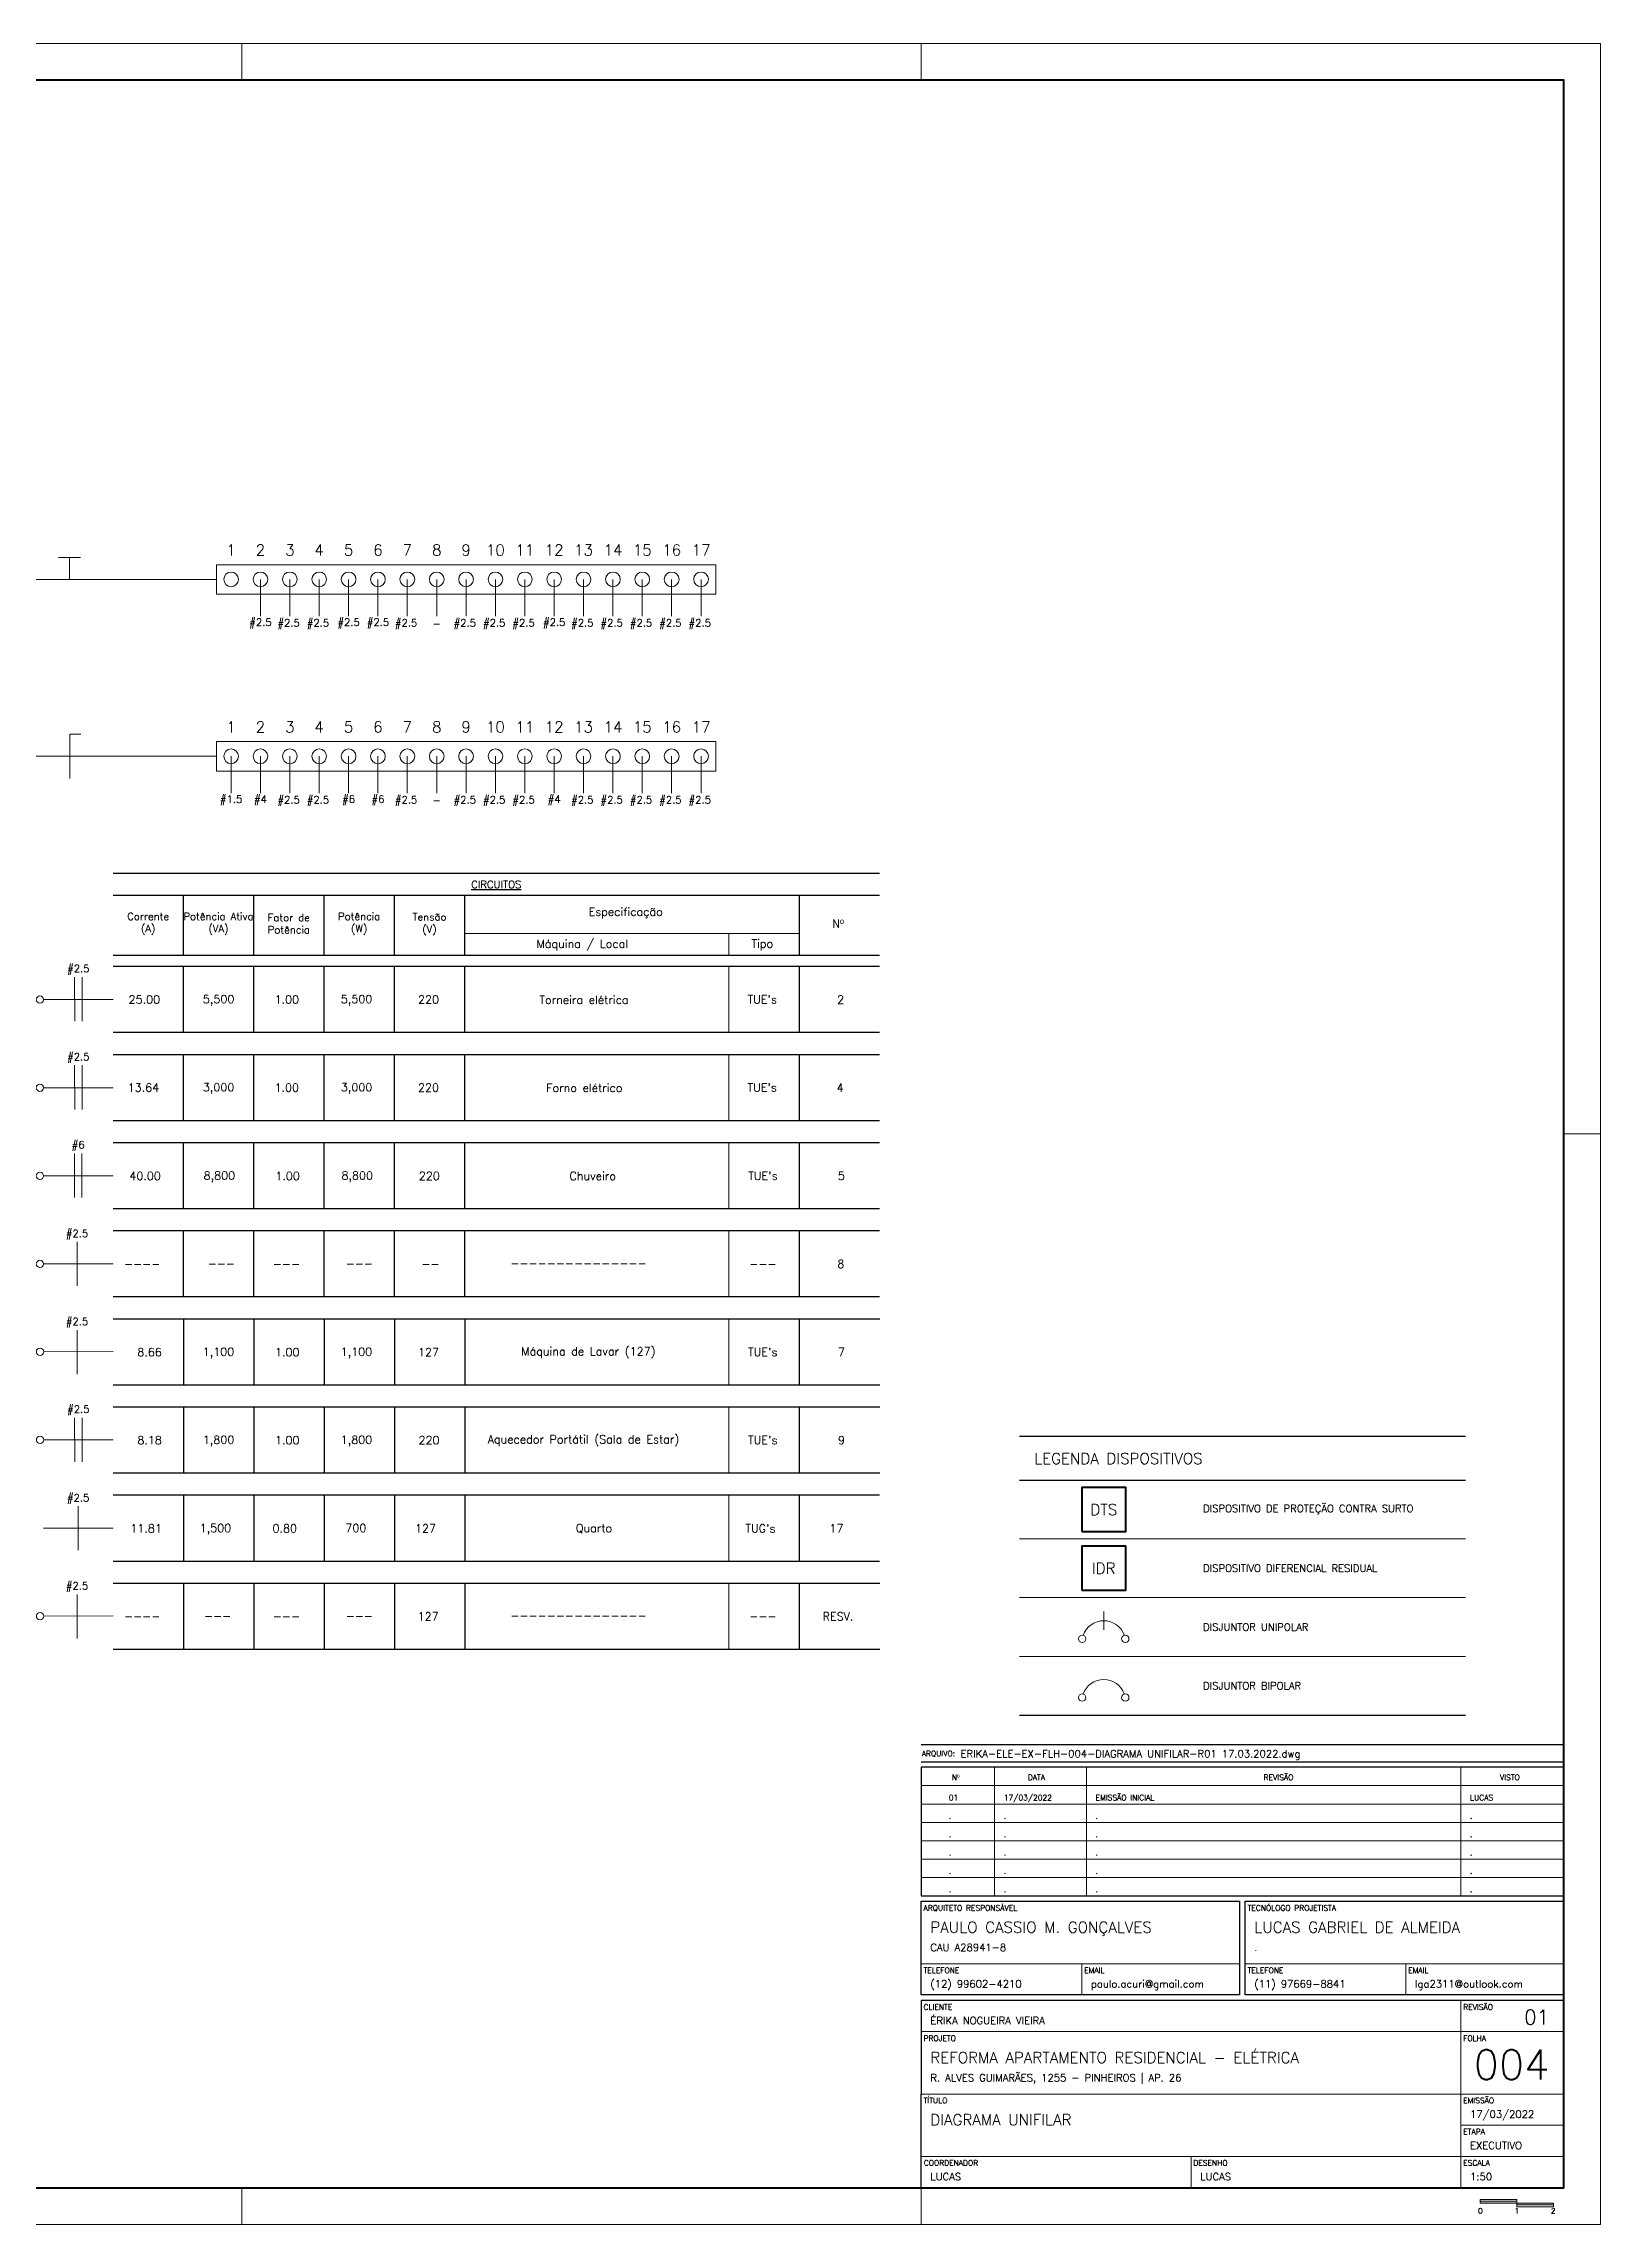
# Model space of a CAD drawing. Extents: x 0 to 175, y -16 to 63.
# Drawn here: x 116.47 to 137.67, y 0 to 29.7 of the extents above; entities that cross this region are included whole.
import ezdxf
from ezdxf.enums import TextEntityAlignment as Align

# ---------------------------------------------------------------- set-up
doc = ezdxf.new("R2010")
doc.units = 0
doc.header["$LTSCALE"] = 0.5
doc.header["$MEASUREMENT"] = 0
for name, color, linetype in [('CARIMBO', 7, 'CONTINUOUS'), ('LOGO', 7, 'CONTINUOUS'), ('MARGEM', 1, 'CONTINUOUS')]:
    doc.layers.add(name, color=color, linetype=linetype)
for name, color, linetype, lineweight in [('COT01', 1, 'CONTINUOUS', 9), ('ELE03 - FASE', 242, 'CONTINUOUS', 20), ('ELE03 - NEUTRO', 141, 'CONTINUOUS', 20), ('ELE03 - TERRA', 112, 'CONTINUOUS', 20), ('TXT01', 7, 'CONTINUOUS', 9), ('TXT02', 2, 'CONTINUOUS', 20), ('TXT05', 4, 'CONTINUOUS', 30), ('TXT07', 6, 'CONTINUOUS', 50)]:
    doc.layers.add(name, color=color, linetype=linetype, lineweight=lineweight)
doc.styles.add('ROMANS', font='romans.shx')
doc.styles.add('SANSSERIF', font='sanss___.ttf')
doc.styles.add('SIMPLEX', font='SIMPLEX')
doc.styles.get("Standard").update_dxf_attribs({"font": 'romans.shx'})

# ---------------------------------------------------------------- blocks, each defined once
blk = doc.blocks.new('CARIMBO-1')
at = {"layer": 'TXT01', "lineweight": 9}
for p, q in [((-6.5, 5.725), (-6.5, 3.975)), ((-1.4, 3.975), (-1.4, 5.725)), ((-8.75, 5.225), (0, 5.225)), ((-8.75, 4.975), (0, 4.975)), ((-8.75, 4.725), (0, 4.725)), ((-8.75, 4.475), (0, 4.475)), ((-8.75, 4.225), (0, 4.225)), ((-8.75, 3.05), (-4.413, 3.05)), ((-4.338, 3.05), (0, 3.05)), ((-1.4, 2.55), (-1.4, 1.275)), ((-8.75, 2.125), (0, 2.125)), ((-1.4, 1.275), (-1.4, 0)), ((-1.4, 0.85), (0, 0.85)), ((-8.75, 0.425), (0, 0.425)), ((-5.075, 0.425), (-5.075, 0))]:
    blk.add_line(p, q, dxfattribs=at)
for points in [[(-6.563, 3.05), (-6.563, 2.625)], [(-2.15, 3.05), (-2.15, 2.625)], [(-8.75, 1.275), (0, 1.275)]]:
    blk.add_lwpolyline(points, dxfattribs=at)
at = {"layer": 'TXT02', "lineweight": 9}
for p, q in [((-7.75, 5.725), (-7.75, 3.975)), ((-8.75, 5.475), (0, 5.475))]:
    blk.add_line(p, q, dxfattribs=at)
at = {"layer": 'TXT05', "color": 4}
blk.add_line((-8.75, 6.035), (0, 6.035), dxfattribs=at)
for points in [[(-8.75, 5.8), (0, 5.8)], [(0, 1.275), (0, 2.55), (-8.75, 2.55), (-8.75, 1.275)], [(0, 1.275), (0, 0), (-8.75, 0), (-8.75, 1.275)]]:
    blk.add_lwpolyline(points, dxfattribs=at)
for points in [[(-8.75, 3.975), (0, 3.975), (0, 5.725), (-8.75, 5.725)], [(-8.75, 3.9), (-4.413, 3.9), (-4.413, 2.625), (-8.75, 2.625)], [(-4.338, 3.9), (0, 3.9), (0, 2.625), (-4.338, 2.625)]]:
    blk.add_lwpolyline(points, close=True, dxfattribs=at)
at = {"layer": 'LOGO', "color": 2, "lineweight": 20, "style": 'SANSSERIF'}
blk.add_text('.', height=0.1, dxfattribs=at).set_placement((-4.213, 3.222))
at = {"layer": 'LOGO', "color": 4, "lineweight": 30, "style": 'ROMANS', "flags": 8}
blk.add_attdef('NOME_CLIENTE', (-8.625, 2.225), '', height=0.1, dxfattribs=at)
at = {"layer": 'TXT02', "color": 2, "lineweight": 20, "style": 'ROMANS'}
for s, p in [('ARQUIVO:', (-8.742, 5.875)), ('REVISÃO', (-4.086, 5.55)), ('Nº', (-8.333, 5.55)), ('DATA', (-7.297, 5.55)), ('VISTO', (-0.868, 5.55)), ('REVISÃO', (-1.368, 2.422)), ('FOLHA', (-1.368, 1.997)), ('TÍTULO', (-8.718, 1.15)), ('EMISSÃO', (-1.368, 1.15)), ('ETAPA', (-1.368, 0.725)), ('COORDENADOR', (-8.714, 0.3)), ('DESENHO', (-5.043, 0.3)), ('ESCALA', (-1.368, 0.3))]:
    blk.add_text(s, height=0.075, dxfattribs=at).set_placement(p)
at = {"layer": 'TXT02', "style": 'ROMANS'}
for s, height, p in [('CAU A28941-8 ', 0.1, (-8.625, 3.222)), ('TELEFONE', 0.075, (-8.718, 2.922)), ('EMAIL', 0.075, (-6.53, 2.922)), ('TELEFONE', 0.075, (-4.305, 2.922)), ('EMAIL', 0.075, (-2.118, 2.922)), ('(12) 99602-4210 ', 0.1, (-8.625, 2.725)), ('paulo.acuri@gmail.com ', 0.1, (-6.438, 2.725)), ('(11) 97669-8841 ', 0.1, (-4.213, 2.725)), ('lga2311@outlook.com ', 0.1, (-2.025, 2.725)), ('CLIENTE', 0.075, (-8.718, 2.422)), ('PROJETO', 0.075, (-8.718, 1.997))]:
    blk.add_text(s, height=height, dxfattribs=at).set_placement(p)
at = {"layer": 'TXT02', "color": 2, "lineweight": 20, "style": 'ROMANS', "flags": 8}
for tag, p, height in [('ARQUIVO', (-8.213, 5.86), 0.1), ('R11', (-8.375, 5.275), 0.075), ('R12', (-7.625, 5.275), 0.075), ('R13', (-6.375, 5.275), 0.075), ('R14', (-1.275, 5.275), 0.075), ('R21', (-8.375, 5.025), 0.075), ('R22', (-7.625, 5.025), 0.075), ('R23', (-6.375, 5.025), 0.075), ('R24', (-1.275, 5.025), 0.075), ('R31', (-8.375, 4.775), 0.075), ('R32', (-7.625, 4.775), 0.075), ('R33', (-6.375, 4.775), 0.075), ('R34', (-1.275, 4.775), 0.075), ('R41', (-8.375, 4.525), 0.075), ('R42', (-7.625, 4.525), 0.075), ('R43', (-6.375, 4.525), 0.075), ('R44', (-1.275, 4.525), 0.075), ('R51', (-8.375, 4.275), 0.075), ('R52', (-7.625, 4.275), 0.075), ('R53', (-6.375, 4.275), 0.075), ('R54', (-1.275, 4.275), 0.075), ('R61', (-8.375, 4.025), 0.075), ('R62', (-7.625, 4.025), 0.075), ('R63', (-6.375, 4.025), 0.075), ('R64', (-1.275, 4.025), 0.075), ('DATA', (-1.275, 0.95), 0.1), ('ETAPA', (-1.275, 0.525), 0.1), ('COORDENADOR', (-8.625, 0.1), 0.1), ('DESENHISTA', (-4.95, 0.1), 0.1), ('ESCALA', (-1.275, 0.1), 0.1)]:
    blk.add_attdef(tag, p, '', height=height, dxfattribs=at)
at = {"layer": 'TXT02', "style": 'ROMANS', "flags": 8}
blk.add_attdef('ENDEREÇO', (-8.625, 1.447), '', height=0.1, dxfattribs=at)
at = {"layer": 'TXT05', "color": 4, "style": 'ROMANS'}
for s, p in [('ARQUITETO RESPONSÁVEL', (-8.718, 3.772)), ('TECNÓLOGO PROJETISTA', (-4.305, 3.772))]:
    blk.add_text(s, height=0.075, dxfattribs=at).set_placement(p)
at = {"layer": 'TXT05', "color": 4, "style": 'ROMANS', "flags": 8}
blk.add_attdef('REV', text='', height=0.2, dxfattribs=at).set_placement((-0.196, 2.222), align=Align.RIGHT)
at = {"layer": 'TXT05', "style": 'ROMANS', "flags": 8}
blk.add_attdef('NOME_PROJETO', (-8.625, 1.697), '', height=0.15, dxfattribs=at)
at = {"layer": 'TXT07', "style": 'ROMANS'}
for s, p in [('PAULO CASSIO M. GONÇALVES', (-8.625, 3.472)), ('LUCAS GABRIEL DE ALMEIDA', (-4.213, 3.472))]:
    blk.add_text(s, height=0.15, dxfattribs=at).set_placement(p)
at = {"layer": 'TXT07', "style": 'ROMANS', "flags": 8}
blk.add_attdef('Nº', text='', height=0.4, dxfattribs=at).set_placement((-0.196, 1.475), align=Align.RIGHT)
for tag, p in [('TÍTULO_LINHA_1', (-8.625, 0.85)), ('TÍTULO_LINHA_2', (-8.625, 0.6))]:
    blk.add_attdef(tag, p, '', height=0.15, dxfattribs=at)
blk = doc.blocks.new('*U289')
at = {"layer": 'ELE03 - TERRA'}
blk.add_lwpolyline([(0, 0), (0, -0.5)], dxfattribs=at)
at = {"layer": 'TXT02'}
blk.add_circle((0, 0), 0.1, dxfattribs=at)
blk = doc.blocks.new('*U290')
at = {"layer": 'TXT01', "color": 0, "linetype": 'ByBlock', "lineweight": -2}
for p in [(0, 0), (0.4, 0), (0.8, 0), (1.2, 0), (1.6, 0), (2, 0), (2.4, 0), (2.8, 0), (3.2, 0), (3.6, 0), (4, 0), (4.4, 0), (4.8, 0), (5.2, 0), (5.6, 0), (6, 0)]:
    blk.add_blockref('*U289', p, dxfattribs=at)
blk = doc.blocks.new('Fio-TERRA')
at = {"layer": 'ELE03 - TERRA'}
for p, q in [((-0.1, 0.2), (0.1, 0.2)), ((0, 0), (0, 0.2))]:
    blk.add_line(p, q, dxfattribs=at)
blk = doc.blocks.new('*U291')
at = {"layer": 'ELE03 - NEUTRO'}
blk.add_lwpolyline([(0, 0), (0, -0.5)], dxfattribs=at)
at = {"layer": 'TXT02'}
blk.add_circle((0, 0), 0.1, dxfattribs=at)
blk = doc.blocks.new('*U292')
at = {"layer": 'TXT01', "color": 0, "linetype": 'ByBlock', "lineweight": -2}
for p in [(0, 0), (0.4, 0), (0.8, 0), (1.2, 0), (1.6, 0), (2, 0), (2.4, 0), (2.8, 0), (3.2, 0), (3.6, 0), (4, 0), (4.4, 0), (4.8, 0), (5.2, 0), (5.6, 0), (6, 0), (6.4, 0)]:
    blk.add_blockref('*U291', p, dxfattribs=at)
blk = doc.blocks.new('Fio-NEUTRO')
at = {"layer": 'ELE03 - NEUTRO'}
for p, q in [((0, 0.2), (0.1, 0.2)), ((0, -0.2), (0, 0.2))]:
    blk.add_line(p, q, dxfattribs=at)
blk = doc.blocks.new('Fio-FASE')
at = {"layer": 'ELE03 - FASE'}
blk.add_line((0, -0.2), (0, 0.2), dxfattribs=at)
blk = doc.blocks.new('MAR-A1')
at = {"layer": 'LOGO', "lineweight": 20}
h = blk.add_hatch(color=2, dxfattribs=at)
h.paths.add_polyline_path([(-1.273, -0.419), (-1.273, -0.369), (-2.273, -0.369), (-2.273, -0.419)])
h.paths.add_polyline_path([(-0.273, -0.469), (-0.273, -0.419), (-1.273, -0.419), (-1.273, -0.469)])
at = {"layer": 'LOGO', "color": 2, "lineweight": 20}
for p, q in [((-1.273, -0.319), (-2.273, -0.319)), ((-2.273, -0.319), (-2.273, -0.419)), ((-2.273, -0.369), (-1.273, -0.369)), ((-2.273, -0.419), (-1.273, -0.419)), ((-1.273, -0.419), (-1.273, -0.319)), ((-0.273, -0.419), (-1.273, -0.419)), ((-1.273, -0.419), (-1.273, -0.519)), ((-1.273, -0.469), (-0.273, -0.469)), ((-1.273, -0.519), (-0.273, -0.519)), ((-0.273, -0.519), (-0.273, -0.419))]:
    blk.add_line(p, q, dxfattribs=at)
at = {"layer": 'MARGEM', "color": 2, "lineweight": 20}
for p, q in [((-62.1, 58.4), (-62.1, 57.4)), ((-49.05, 58.4), (-49.05, 57.4)), ((-36, 58.4), (-36, 57.4)), ((-17.5, 58.4), (-17.5, 57.4)), ((-80.6, 28.7), (-83.1, 28.7)), ((1, 28.7), (0, 28.7)), ((-62.1, 0), (-62.1, -1)), ((-49.05, 0), (-49.05, -1)), ((-36, 0), (-36, -1)), ((-17.5, 0), (-17.5, -1)), ((-80.6, 0), (-83.1, 0))]:
    blk.add_line(p, q, dxfattribs=at)
blk.add_lwpolyline([(-83.1, 58.4), (-83.1, -1), (1, -1), (1, 58.4)], close=True, dxfattribs=at)
at = {"layer": 'MARGEM', "color": 6, "lineweight": 50}
blk.add_lwpolyline([(-80.6, 0), (0, 0), (0, 57.4), (-80.6, 57.4)], close=True, dxfattribs=at)
at = {"layer": 'LOGO', "color": 2, "lineweight": 20, "style": 'ROMANS'}
for s, height, p in [('A1-841x594', 0.225, (-82.944, 0.108)), ('0', 0.15, (-2.333, -0.706)), ('1', 0.15, (-1.339, -0.706)), ('2', 0.15, (-0.35, -0.706))]:
    blk.add_text(s, height=height, dxfattribs=at).set_placement(p)

msp = doc.modelspace()

# ---------------------------------------------------------------- linework, layer by layer
at = {"layer": 'TXT01'}
for p, q in [((114.8218, 22.4028), (118.8218, 22.4028)), ((114.8316, 19.9937), (118.8218, 19.9937)), ((125.7985, 17.5802), (125.7985, 17.2802)), ((125.7985, 17.1302), (125.7985, 16.2302)), ((117.4135, 16.6802), (116.4684, 16.6802)), ((125.7985, 15.9302), (125.7985, 15.0302)), ((117.4135, 15.4802), (116.4684, 15.4802)), ((125.7985, 14.7302), (125.7985, 13.8302)), ((117.4135, 14.2802), (116.4684, 14.2802)), ((125.7985, 13.5302), (125.7985, 12.6302)), ((117.4135, 13.0802), (116.4684, 13.0802)), ((125.8005, 12.3302), (125.8005, 11.4302)), ((117.4146, 11.8869), (116.4695, 11.8844)), ((125.8005, 11.1302), (125.8005, 10.2302)), ((117.4146, 10.6869), (116.4695, 10.6844)), ((125.7996, 9.9301), (125.7996, 9.0301)), ((117.4146, 9.4801), (116.4664, 9.4801)), ((129.7585, 9.3355), (135.8316, 9.3355)), ((125.8005, 8.7302), (125.8005, 7.8302)), ((129.7585, 8.5355), (135.8316, 8.5355)), ((117.4146, 8.2869), (116.4695, 8.2844)), ((129.7585, 7.7355), (135.8316, 7.7355))]:
    msp.add_line(p, q, dxfattribs=at)
at = {"layer": 'TXT02', "lineweight": 15}
msp.add_line((126.7562, 17.5802), (122.2024, 17.5802), dxfattribs=at)
at = {"layer": 'TXT02'}
msp.add_line((130.9066, 8.3464), (130.9066, 8.0964), dxfattribs=at)
for points in [[(118.8218, 22.6028), (125.6218, 22.6028), (125.6218, 22.2028), (118.8218, 22.2028)], [(118.8218, 20.1937), (125.6218, 20.1937), (125.6218, 19.7937), (118.8218, 19.7937)]]:
    msp.add_lwpolyline(points, close=True, dxfattribs=at)
for centre, radius in [((119.0218, 22.4028), 0.1), ((116.4184, 16.6802), 0.05), ((116.4184, 15.4802), 0.05), ((116.4184, 14.2802), 0.05), ((116.4184, 13.0802), 0.05), ((116.4195, 11.8843), 0.05), ((116.4195, 10.6843), 0.05), ((116.4195, 8.2843), 0.05), ((130.6133, 7.9745), 0.05), ((131.2001, 7.9745), 0.05), ((130.6133, 7.1745), 0.05), ((131.2001, 7.1745), 0.05)]:
    msp.add_circle(centre, radius, dxfattribs=at)
for centre in [(130.9066, 7.9238), (130.9066, 7.1238)]:
    msp.add_arc(centre, 0.2976, 19.43764, 160.54926, dxfattribs=at)
at = {"layer": 'TXT05'}
for p, q in [((127.8529, 18.3983), (117.4135, 18.3983)), ((127.8529, 18.0983), (117.4135, 18.0983)), ((118.3712, 18.0983), (118.3712, 17.2802)), ((118.3712, 18.0983), (118.3712, 17.2802)), ((119.329, 18.0983), (119.329, 17.2802)), ((120.2868, 18.0983), (120.2868, 17.2802)), ((121.2446, 18.0983), (121.2446, 17.2802)), ((122.2024, 18.0983), (122.2024, 17.2802)), ((126.7562, 18.0983), (126.7562, 17.2802)), ((127.8529, 17.2802), (117.4135, 17.2802)), ((127.8529, 17.1302), (117.4135, 17.1302)), ((118.3712, 17.1302), (118.3712, 16.2302)), ((118.3712, 17.1302), (118.3712, 16.2302)), ((119.329, 17.1302), (119.329, 16.2302)), ((120.2868, 17.1302), (120.2868, 16.2302)), ((121.2446, 17.1302), (121.2446, 16.2302)), ((122.2024, 17.1302), (122.2024, 16.2302)), ((126.7562, 17.1302), (126.7562, 16.2302)), ((127.8529, 16.2302), (117.4135, 16.2302)), ((127.8529, 15.9302), (117.4135, 15.9302)), ((118.3712, 15.9302), (118.3712, 15.0302)), ((118.3712, 15.9302), (118.3712, 15.0302)), ((119.329, 15.9302), (119.329, 15.0302)), ((120.2868, 15.9302), (120.2868, 15.0302)), ((121.2446, 15.9302), (121.2446, 15.0302)), ((122.2024, 15.9302), (122.2024, 15.0302)), ((126.7562, 15.9302), (126.7562, 15.0302)), ((127.8529, 15.0302), (117.4135, 15.0302)), ((127.8529, 14.7302), (117.4135, 14.7302)), ((118.3712, 14.7302), (118.3712, 13.8302)), ((118.3712, 14.7302), (118.3712, 13.8302)), ((119.329, 14.7302), (119.329, 13.8302)), ((120.2868, 14.7302), (120.2868, 13.8302)), ((121.2446, 14.7302), (121.2446, 13.8302)), ((122.2024, 14.7302), (122.2024, 13.8302)), ((126.7562, 14.7302), (126.7562, 13.8302)), ((127.8529, 13.8302), (117.4135, 13.8302)), ((127.8529, 13.5302), (117.4135, 13.5302)), ((118.3712, 13.5302), (118.3712, 12.6302)), ((118.3712, 13.5302), (118.3712, 12.6302)), ((119.329, 13.5302), (119.329, 12.6302)), ((120.2868, 13.5302), (120.2868, 12.6302)), ((121.2446, 13.5302), (121.2446, 12.6302)), ((122.2024, 13.5302), (122.2024, 12.6302)), ((126.7562, 13.5302), (126.7562, 12.6302)), ((127.8529, 12.6302), (117.4135, 12.6302)), ((127.8549, 12.3302), (117.4155, 12.3302)), ((118.3732, 12.3302), (118.3732, 11.4302)), ((118.3732, 12.3302), (118.3732, 11.4302)), ((119.331, 12.3302), (119.331, 11.4302)), ((120.2888, 12.3302), (120.2888, 11.4302)), ((121.2466, 12.3302), (121.2466, 11.4302)), ((122.2044, 12.3302), (122.2044, 11.4302)), ((126.7582, 12.3302), (126.7582, 11.4302)), ((127.8549, 11.4302), (117.4155, 11.4302)), ((127.8549, 11.1302), (117.4155, 11.1302)), ((118.3732, 11.1302), (118.3732, 10.2302)), ((118.3732, 11.1302), (118.3732, 10.2302)), ((119.331, 11.1302), (119.331, 10.2302)), ((120.2888, 11.1302), (120.2888, 10.2302)), ((121.2466, 11.1302), (121.2466, 10.2302)), ((122.2044, 11.1302), (122.2044, 10.2302)), ((126.7582, 11.1302), (126.7582, 10.2302)), ((129.7585, 10.7326), (135.8316, 10.7326)), ((127.8549, 10.2302), (117.4155, 10.2302)), ((129.7585, 10.1355), (135.8316, 10.1355)), ((127.854, 9.9301), (117.4146, 9.9301)), ((118.3724, 9.9301), (118.3724, 9.0301)), ((118.3724, 9.9301), (118.3724, 9.0301)), ((119.3301, 9.9301), (119.3301, 9.0301)), ((120.2879, 9.9301), (120.2879, 9.0301)), ((121.2457, 9.9301), (121.2457, 9.0301)), ((122.2035, 9.9301), (122.2035, 9.0301)), ((126.7574, 9.9301), (126.7574, 9.0301)), ((127.854, 9.0301), (117.4146, 9.0301)), ((127.8549, 8.7302), (117.4155, 8.7302)), ((118.3732, 8.7302), (118.3732, 7.8302)), ((118.3732, 8.7302), (118.3732, 7.8302)), ((119.331, 8.7302), (119.331, 7.8302)), ((120.2888, 8.7302), (120.2888, 7.8302)), ((121.2466, 8.7302), (121.2466, 7.8302)), ((122.2044, 8.7302), (122.2044, 7.8302)), ((126.7582, 8.7302), (126.7582, 7.8302)), ((127.8549, 7.8302), (117.4155, 7.8302)), ((129.7585, 6.9355), (135.8316, 6.9355))]:
    msp.add_line(p, q, dxfattribs=at)
at = {"layer": 'TXT07'}
for points in [[(130.6067, 9.4355), (131.2067, 9.4355), (131.2067, 10.0355), (130.6067, 10.0355)], [(130.6067, 8.6355), (131.2067, 8.6355), (131.2067, 9.2355), (130.6067, 9.2355)]]:
    msp.add_lwpolyline(points, close=True, dxfattribs=at)

# ---------------------------------------------------------------- block references
at = {"layer": 'CARIMBO'}
ref = msp.add_blockref('CARIMBO-1', (137.1701, 0.5), dxfattribs=at)
ref.add_attrib('DESENHISTA', 'LUCAS', (132.2201, 0.6), dxfattribs={"layer": 'TXT02', "color": 2, "lineweight": 20, "height": 0.1, "style": 'ROMANS'})
ref.add_attrib('ESCALA', '1:50', (135.8951, 0.6), dxfattribs={"layer": 'TXT02', "color": 2, "lineweight": 20, "height": 0.1, "style": 'ROMANS'})
ref.add_attrib('TÍTULO_LINHA_1', 'DIAGRAMA UNIFILAR', (128.5451, 1.35), dxfattribs={"layer": 'TXT07', "height": 0.15, "style": 'ROMANS'})
ref.add_attrib('REV', '01', dxfattribs={"layer": 'TXT05', "color": 4, "height": 0.2, "style": 'ROMANS'}).set_placement((136.9745, 2.722), align=Align.RIGHT)
ref.add_attrib('DATA', '17/03/2022', (135.8951, 1.45), dxfattribs={"layer": 'TXT02', "color": 2, "lineweight": 20, "height": 0.1, "style": 'ROMANS'})
ref.add_attrib('ETAPA', 'EXECUTIVO', (135.8951, 1.025), dxfattribs={"layer": 'TXT02', "color": 2, "lineweight": 20, "height": 0.1, "style": 'ROMANS'})
ref.add_attrib('Nº', '004', dxfattribs={"layer": 'TXT07', "height": 0.4, "style": 'ROMANS'}).set_placement((136.9745, 1.975), align=Align.RIGHT)
ref.add_attrib('ARQUIVO', 'ERIKA-ELE-EX-FLH-004-DIAGRAMA UNIFILAR-R01 17.03.2022.dwg', (128.9567, 6.3604), dxfattribs={"layer": 'TXT02', "color": 2, "lineweight": 20, "height": 0.1, "style": 'ROMANS'})
ref.add_attrib('R11', '01', (128.7951, 5.775), dxfattribs={"layer": 'TXT02', "color": 2, "lineweight": 20, "height": 0.075, "style": 'ROMANS'})
ref.add_attrib('R21', '.', (128.7951, 5.525), dxfattribs={"layer": 'TXT02', "color": 2, "lineweight": 20, "height": 0.075, "style": 'ROMANS'})
ref.add_attrib('R13', 'EMISSÃO INICIAL', (130.7951, 5.775), dxfattribs={"layer": 'TXT02', "color": 2, "lineweight": 20, "height": 0.075, "style": 'ROMANS'})
ref.add_attrib('R12', '17/03/2022', (129.5451, 5.775), dxfattribs={"layer": 'TXT02', "color": 2, "lineweight": 20, "height": 0.075, "style": 'ROMANS'})
ref.add_attrib('R22', '.', (129.5451, 5.525), dxfattribs={"layer": 'TXT02', "color": 2, "lineweight": 20, "height": 0.075, "style": 'ROMANS'})
ref.add_attrib('R23', '.', (130.7951, 5.525), dxfattribs={"layer": 'TXT02', "color": 2, "lineweight": 20, "height": 0.075, "style": 'ROMANS'})
ref.add_attrib('R31', '.', (128.7951, 5.275), dxfattribs={"layer": 'TXT02', "color": 2, "lineweight": 20, "height": 0.075, "style": 'ROMANS'})
ref.add_attrib('R41', '.', (128.7951, 5.025), dxfattribs={"layer": 'TXT02', "color": 2, "lineweight": 20, "height": 0.075, "style": 'ROMANS'})
ref.add_attrib('R51', '.', (128.7951, 4.775), dxfattribs={"layer": 'TXT02', "color": 2, "lineweight": 20, "height": 0.075, "style": 'ROMANS'})
ref.add_attrib('R32', '.', (129.5451, 5.275), dxfattribs={"layer": 'TXT02', "color": 2, "lineweight": 20, "height": 0.075, "style": 'ROMANS'})
ref.add_attrib('R33', '.', (130.7951, 5.275), dxfattribs={"layer": 'TXT02', "color": 2, "lineweight": 20, "height": 0.075, "style": 'ROMANS'})
ref.add_attrib('R42', '.', (129.5451, 5.025), dxfattribs={"layer": 'TXT02', "color": 2, "lineweight": 20, "height": 0.075, "style": 'ROMANS'})
ref.add_attrib('R43', '.', (130.7951, 5.025), dxfattribs={"layer": 'TXT02', "color": 2, "lineweight": 20, "height": 0.075, "style": 'ROMANS'})
ref.add_attrib('R52', '.', (129.5451, 4.775), dxfattribs={"layer": 'TXT02', "color": 2, "lineweight": 20, "height": 0.075, "style": 'ROMANS'})
ref.add_attrib('R53', '.', (130.7951, 4.775), dxfattribs={"layer": 'TXT02', "color": 2, "lineweight": 20, "height": 0.075, "style": 'ROMANS'})
ref.add_attrib('R14', 'LUCAS', (135.8951, 5.775), dxfattribs={"layer": 'TXT02', "color": 2, "lineweight": 20, "height": 0.075, "style": 'ROMANS'})
ref.add_attrib('R24', '.', (135.8951, 5.525), dxfattribs={"layer": 'TXT02', "color": 2, "lineweight": 20, "height": 0.075, "style": 'ROMANS'})
ref.add_attrib('R34', '.', (135.8951, 5.275), dxfattribs={"layer": 'TXT02', "color": 2, "lineweight": 20, "height": 0.075, "style": 'ROMANS'})
ref.add_attrib('R44', '.', (135.8951, 5.025), dxfattribs={"layer": 'TXT02', "color": 2, "lineweight": 20, "height": 0.075, "style": 'ROMANS'})
ref.add_attrib('R54', '.', (135.8951, 4.775), dxfattribs={"layer": 'TXT02', "color": 2, "lineweight": 20, "height": 0.075, "style": 'ROMANS'})
ref.add_attrib('COORDENADOR', 'LUCAS', (128.5451, 0.6), dxfattribs={"layer": 'TXT02', "color": 2, "lineweight": 20, "height": 0.1, "style": 'ROMANS'})
ref.add_attrib('NOME_CLIENTE', 'ÉRIKA NOGUEIRA VIEIRA', (128.5451, 2.725), dxfattribs={"layer": 'LOGO', "color": 4, "lineweight": 30, "height": 0.1, "style": 'ROMANS'})
ref.add_attrib('NOME_PROJETO', 'REFORMA APARTAMENTO RESIDENCIAL - ELÉTRICA', (128.5451, 2.197), dxfattribs={"layer": 'TXT05', "height": 0.15, "style": 'ROMANS'})
ref.add_attrib('ENDEREÇO', 'R. ALVES GUIMARÃES, 1255 - PINHEIROS | AP. 26', (128.5451, 1.947), dxfattribs={"layer": 'TXT02', "height": 0.1, "style": 'ROMANS'})
ref.add_attrib('R61', '.', (128.7951, 4.525), dxfattribs={"layer": 'TXT02', "color": 2, "lineweight": 20, "height": 0.075, "style": 'ROMANS'})
ref.add_attrib('R62', '.', (129.5451, 4.525), dxfattribs={"layer": 'TXT02', "color": 2, "lineweight": 20, "height": 0.075, "style": 'ROMANS'})
ref.add_attrib('R63', '.', (130.7951, 4.525), dxfattribs={"layer": 'TXT02', "color": 2, "lineweight": 20, "height": 0.075, "style": 'ROMANS'})
ref.add_attrib('R64', '.', (135.8951, 4.525), dxfattribs={"layer": 'TXT02', "color": 2, "lineweight": 20, "height": 0.075, "style": 'ROMANS'})
at = {"layer": 'COT01', "xscale": 0.5, "yscale": 0.5, "zscale": 0.5}
msp.add_blockref('MAR-A1', (137.1701, 0.5), dxfattribs=at)
at = {"layer": 'ELE03 - FASE', "xscale": -1.5, "yscale": 1.5, "zscale": 1.5, "rotation": 0.148393958117099}
for p in [(116.892, 16.6855), (116.992, 16.6858), (116.892, 15.4855), (116.992, 15.4858), (116.89, 14.2855), (116.99, 14.2858), (116.892, 10.6855), (116.992, 10.6858)]:
    msp.add_blockref('Fio-FASE', p, dxfattribs=at)
at = {"layer": 'ELE03 - FASE', "xscale": -1.5, "yscale": 1.5, "zscale": 1.5}
for p in [(116.9234, 13.0802), (116.9234, 11.8802), (116.9389, 9.4801), (116.9234, 8.2802)]:
    msp.add_blockref('Fio-FASE', p, dxfattribs=at)
at = {"layer": 'ELE03 - NEUTRO', "xscale": 1.5, "yscale": 1.5, "zscale": 1.5}
msp.add_blockref('Fio-NEUTRO', (116.8267, 19.9937), dxfattribs=at)
at = {"layer": 'ELE03 - TERRA', "xscale": 1.5, "yscale": 1.5, "zscale": 1.5}
msp.add_blockref('Fio-TERRA', (116.8218, 22.4028), dxfattribs=at)
at = {"layer": 'TXT01'}
for name, p in [('*U290', (119.4218, 22.4028)), ('*U292', (119.0218, 19.9937))]:
    msp.add_blockref(name, p, dxfattribs=at)

# ---------------------------------------------------------------- texts
at = {"layer": 'TXT02', "style": 'ROMANS'}
for p in [(119.6527, 21.7599), (120.0527, 21.7599), (121.2527, 21.7599), (122.0527, 21.7599), (122.4527, 21.7599), (122.8527, 21.7599), (123.6527, 21.7599), (124.0527, 21.7599), (124.4527, 21.7599), (124.8527, 21.7599), (125.2527, 21.7599), (119.6527, 19.3508), (120.0527, 19.3508), (121.2527, 19.3508), (122.0527, 19.3508), (122.4527, 19.3508), (122.8527, 19.3508), (123.6527, 19.3508), (124.0527, 19.3508), (124.4527, 19.3508), (124.8527, 19.3508), (125.2527, 19.3508)]:
    msp.add_text('#2.5', height=0.1, dxfattribs=at).set_placement(p)
at = {"layer": 'TXT02'}
for s, height, p in [('Especificação', 0.111111, (123.8914, 17.8213)), ('Máquina / Local', 0.111111, (123.1809, 17.3848)), ('Tipo', 0.11111, (126.1091, 17.3872)), ('25.00', 0.11111, (117.6258, 16.626)), ('5,500', 0.11111, (118.6379, 16.6311)), ('1.00', 0.11111, (119.6139, 16.626)), ('5,500', 0.11111, (120.5167, 16.6311)), ('220', 0.11111, (121.5681, 16.626)), ('Torneira elétrica', 0.111111, (123.2207, 16.6223)), ("TUE's", 0.11111, (126.0553, 16.6274)), ('13.64', 0.11111, (117.6133, 15.426)), ('3,000', 0.11111, (118.6371, 15.4311)), ('1.00', 0.11111, (119.6134, 15.426)), ('3,000', 0.11111, (120.5159, 15.4311)), ('220', 0.11111, (121.5677, 15.426)), ('Forno elétrico', 0.111111, (123.3137, 15.4223)), ("TUE's", 0.11111, (126.0549, 15.4274)), ('40.00', 0.11111, (117.6354, 14.2232)), ('8,800', 0.11111, (118.6473, 14.2283)), ('1.00', 0.11111, (119.6238, 14.2232)), ('8,800', 0.11111, (120.5261, 14.2283)), ('220', 0.11111, (121.578, 14.2232)), ('Chuveiro', 0.11111, (123.6302, 14.2222)), ("TUE's", 0.11111, (126.0653, 14.2246)), ('----', 0.11111, (117.5631, 13.0246)), ('---', 0.11111, (118.7032, 13.0297)), ('---', 0.11111, (119.59, 13.0246)), ('---', 0.11111, (120.582, 13.0297)), ('--', 0.11111, (121.613, 13.0246)), ('---------------', 0.111111, (122.8247, 13.0359)), ('---', 0.11111, (126.0791, 13.026)), ('8.66', 0.11111, (117.7444, 11.8232)), ('1,100', 0.11111, (118.6361, 11.8283)), ('1.00', 0.11111, (119.6201, 11.8232)), ('1,100', 0.11111, (120.5149, 11.8283)), ('127', 0.11111, (121.5675, 11.8232)), ('Máquina de Lavar (127)', 0.111111, (122.9732, 11.8345)), ("TUE's", 0.11111, (126.0616, 11.8246)), ('8.18', 0.11111, (117.7457, 10.6246)), ('1,800', 0.11111, (118.6367, 10.6297)), ('1.00', 0.11111, (119.6206, 10.6246)), ('1,800', 0.11111, (120.5155, 10.6297)), ('220', 0.11111, (121.5749, 10.6246)), ('Aquecedor Portátil (Sala de Estar)', 0.111111, (122.5158, 10.6359)), ("TUE's", 0.11111, (126.0621, 10.626)), ('11.81', 0.11111, (117.6503, 9.4231)), ('1,500', 0.11111, (118.5949, 9.4282)), ('0.80', 0.11111, (119.5862, 9.4231)), ('700', 0.11111, (120.5782, 9.4282)), ('127', 0.11111, (121.5263, 9.4231)), ('Quarto', 0.11111, (123.7167, 9.4261)), ("TUG's", 0.11111, (126.0258, 9.4231)), ('127', 0.11111, (121.563, 8.2246)), ('----', 0.11111, (117.5631, 8.2246)), ('---', 0.11111, (118.6532, 8.2297)), ('---', 0.11111, (119.59, 8.2246)), ('---', 0.11111, (120.582, 8.2297)), ('---------------', 0.111111, (122.8247, 8.2359)), ('---', 0.11111, (126.0791, 8.226))]:
    msp.add_text(s, height=height, dxfattribs=at).set_placement(p)
at = {"layer": 'TXT02', "char_height": 0.1, "attachment_point": 5, "style": 'ROMANS'}
for s, insert in [('#2.5', (119.4218, 21.8028)), ('#2.5', (120.6218, 21.8028)), ('#2.5', (121.0218, 21.8028)), ('-', (121.8218, 21.8028)), ('#2.5', (123.4218, 21.8028)), ('#1.5', (119.0218, 19.3937)), ('#4', (119.4218, 19.3937)), ('#6', (120.6218, 19.3937)), ('#6', (121.0218, 19.3937)), ('-', (121.8218, 19.3937)), ('#4', (123.4218, 19.3937)), ('#2.5', (116.9234, 13.4802)), ('#2.5', (116.9234, 12.2802)), ('#2.5', (116.9389, 9.8801)), ('#2.5', (116.9234, 8.6802))]:
    msp.add_mtext_dynamic_manual_height_columns(s, width=0.240572, gutter_width=0.5, heights=[0], dxfattribs=dict(at, insert=insert))
at = {"layer": 'TXT02', "lineweight": 20, "char_height": 0.1, "attachment_point": 5}
for s, width, heights, insert in [('Corrente \\P(A)', 0.987109, [0.5707], (117.8924, 17.7142)), ('Potência Ativa \\P(VA)', 0.987109, [0.5707], (118.8501, 17.7142)), ('Fator de Potência', 0.987109, [0.5707], (119.8079, 17.7142)), ('Potência\\P(W)', 0.987109, [0.5707], (120.7657, 17.7142)), ('Tensão\\P(V)', 0.941507, [0.8849], (121.7235, 17.7059))]:
    msp.add_mtext_dynamic_manual_height_columns(s, width=width, gutter_width=0.75, heights=heights, dxfattribs=dict(at, insert=insert))
at = {"layer": 'TXT02', "char_height": 0.1, "attachment_point": 5, "rotation": 0.14839, "style": 'ROMANS'}
for s, insert in [('#2.5', (116.941, 17.0856)), ('#2.5', (116.941, 15.8856)), ('#6', (116.939, 14.6856)), ('#2.5', (116.941, 11.0856))]:
    msp.add_mtext_dynamic_manual_height_columns(s, width=0.240572, gutter_width=0.5, heights=[0], dxfattribs=dict(at, insert=insert))
at = {"layer": 'TXT02', "lineweight": 20, "char_height": 0.1, "width": 3.398051, "attachment_point": 4}
for s, insert in [('DISPOSITIVO DE PROTEÇÃO CONTRA SURTO', (132.2585, 9.7355)), ('DISPOSITIVO DIFERENCIAL RESIDUAL', (132.2585, 8.9355)), ('DISJUNTOR UNIPOLAR', (132.2585, 8.1355)), ('DISJUNTOR BIPOLAR', (132.2585, 7.3355))]:
    msp.add_mtext(s, dxfattribs=dict(at, insert=insert))
at = {"layer": 'TXT05'}
for s, height, p in [('Nº', 0.11111, (127.2098, 17.6587)), ('2', 0.1111, (127.2748, 16.6246)), ('4', 0.1111, (127.2695, 15.4246)), ('5', 0.1111, (127.285, 14.2246)), ('8', 0.1111, (127.2779, 13.0246)), ('7', 0.1111, (127.2863, 11.8246)), ('9', 0.1111, (127.2863, 10.6246)), ('17', 0.11111, (127.1704, 9.4245)), ('RESV.', 0.11111, (127.0779, 8.2246))]:
    msp.add_text(s, height=height, dxfattribs=at).set_placement(p)
at = {"layer": 'TXT05', "style": 'SIMPLEX'}
msp.add_text('LEGENDA DISPOSITIVOS', height=0.15, dxfattribs=at).set_placement((129.9585, 10.355))
at = {"layer": 'TXT05', "char_height": 0.15, "attachment_point": 5, "style": 'ROMANS'}
for s, insert in [('1', (119.0218, 22.8028)), ('2', (119.4218, 22.8028)), ('3', (119.8218, 22.8028)), ('4', (120.2218, 22.8028)), ('5', (120.6218, 22.8028)), ('6', (121.0218, 22.8028)), ('7', (121.4218, 22.8028)), ('8', (121.8218, 22.8028)), ('9', (122.2218, 22.8028)), ('10', (122.6218, 22.8028)), ('11', (123.0218, 22.8028)), ('12', (123.4218, 22.8028)), ('13', (123.8218, 22.8028)), ('14', (124.2218, 22.8028)), ('15', (124.6218, 22.8028)), ('16', (125.0218, 22.8028)), ('17', (125.4218, 22.8028)), ('1', (119.0218, 20.3937)), ('2', (119.4218, 20.3937)), ('3', (119.8218, 20.3937)), ('4', (120.2218, 20.3937)), ('5', (120.6218, 20.3937)), ('6', (121.0218, 20.3937)), ('7', (121.4218, 20.3937)), ('8', (121.8218, 20.3937)), ('9', (122.2218, 20.3937)), ('10', (122.6218, 20.3937)), ('11', (123.0218, 20.3937)), ('12', (123.4218, 20.3937)), ('13', (123.8218, 20.3937)), ('14', (124.2218, 20.3937)), ('15', (124.6218, 20.3937)), ('16', (125.0218, 20.3937)), ('17', (125.4218, 20.3937))]:
    msp.add_mtext_dynamic_manual_height_columns(s, width=0.240572, gutter_width=0.5, heights=[0], dxfattribs=dict(at, insert=insert))
at = {"layer": 'TXT05', "insert": (122.6332, 18.2483), "char_height": 0.1, "width": 10.439444, "attachment_point": 5}
msp.add_mtext('{\\LCIRCUITOS}', dxfattribs=at)
at = {"layer": 'TXT07', "char_height": 0.15, "attachment_point": 5, "style": 'ROMANS'}
for s, insert in [('DTS', (130.9067, 9.7355)), ('IDR', (130.9067, 8.9355))]:
    msp.add_mtext_dynamic_manual_height_columns(s, width=0.240572, gutter_width=0.5, heights=[0], dxfattribs=dict(at, insert=insert))

doc.saveas('drawing.dxf')
